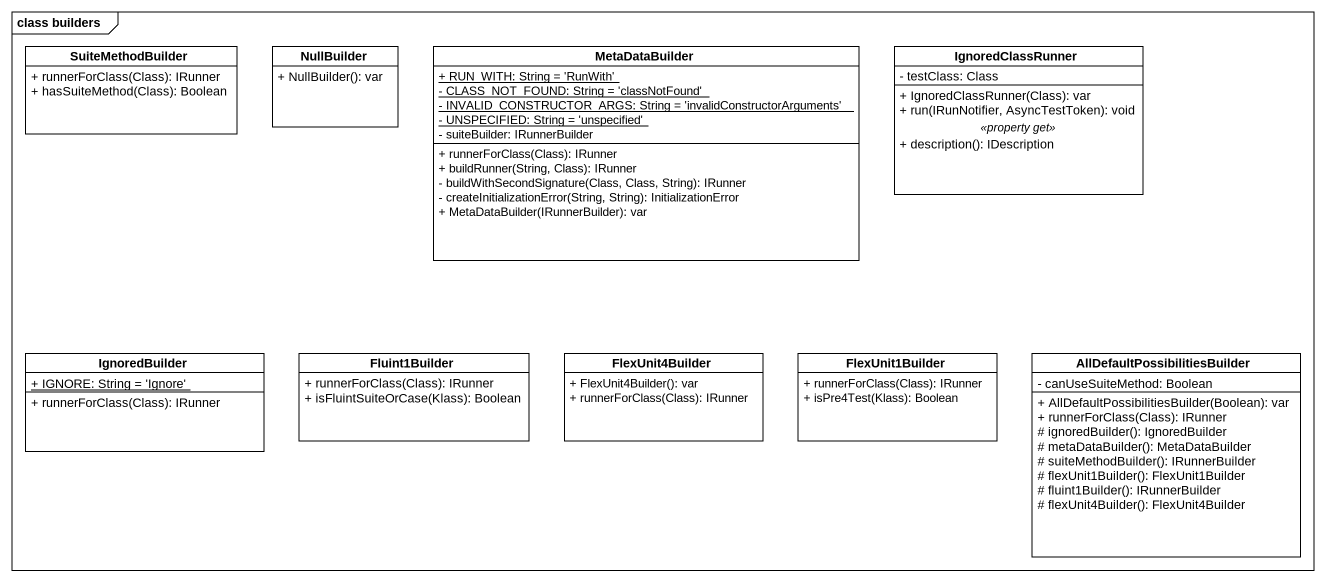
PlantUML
@startuml
mainframe class builders
hide circle
hide empty members
skinparam classAttributeIconSize 0
class SuiteMethodBuilder {
  + runnerForClass(Class): IRunner
  + hasSuiteMethod(Class): Boolean
}
class NullBuilder {
  + NullBuilder(): var
}
class MetaDataBuilder {
  {static} + RUN_WITH: String = 'RunWith'
  {static} - CLASS_NOT_FOUND: String = 'classNotFound'
  {static} - INVALID_CONSTRUCTOR_ARGS: String = 'invalidConstructorArguments'
  {static} - UNSPECIFIED: String = 'unspecified'
  - suiteBuilder: IRunnerBuilder
  + runnerForClass(Class): IRunner
  + buildRunner(String, Class): IRunner
  - buildWithSecondSignature(Class, Class, String): IRunner
  - createInitializationError(String, String): InitializationError
  + MetaDataBuilder(IRunnerBuilder): var
}
class IgnoredClassRunner {
  - testClass: Class
  --
  + IgnoredClassRunner(Class): var
  + run(IRunNotifier, AsyncTestToken): void
  .. <<property get>> ..
  + description(): IDescription
}
class IgnoredBuilder {
  {static} + IGNORE: String = 'Ignore'
  + runnerForClass(Class): IRunner
}
class Fluint1Builder {
  + runnerForClass(Class): IRunner
  + isFluintSuiteOrCase(Klass): Boolean
}
class FlexUnit4Builder {
  + FlexUnit4Builder(): var
  + runnerForClass(Class): IRunner
}
class FlexUnit1Builder {
  + runnerForClass(Class): IRunner
  + isPre4Test(Klass): Boolean
}
class "AllDefaultPossibilitiesBuilder" as AllDefaultPossibilitiesBuild {
  - canUseSuiteMethod: Boolean
  + AllDefaultPossibilitiesBuilder(Boolean): var
  + runnerForClass(Class): IRunner
  # ignoredBuilder(): IgnoredBuilder
  # metaDataBuilder(): MetaDataBuilder
  # suiteMethodBuilder(): IRunnerBuilder
  # flexUnit1Builder(): FlexUnit1Builder
  # fluint1Builder(): IRunnerBuilder
  # flexUnit4Builder(): FlexUnit4Builder
}
@enduml
